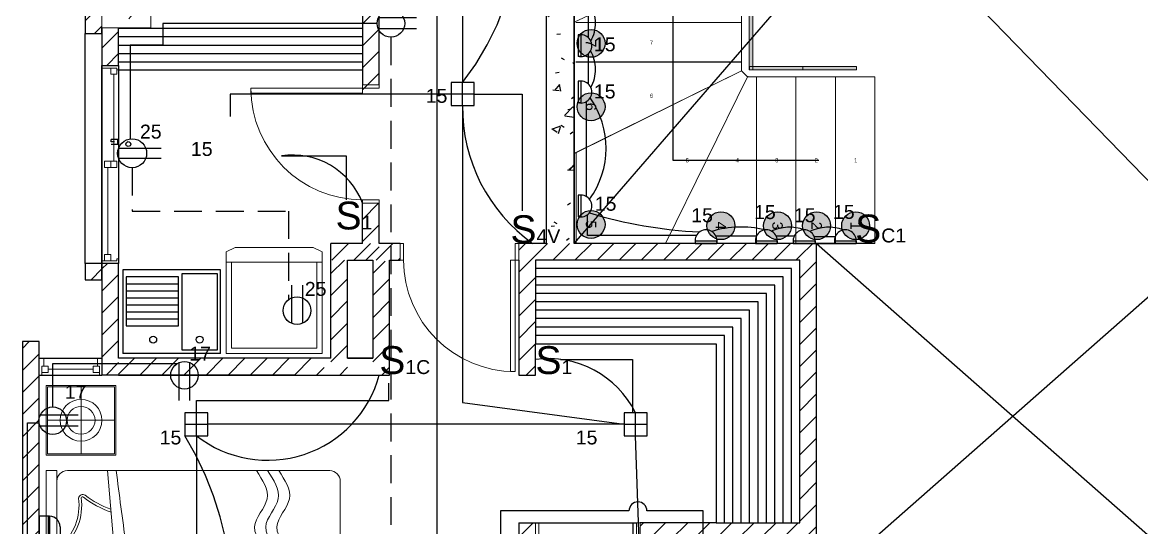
# Model space of a CAD drawing. Header units: inches. Extents: x 131 to 82119, y 71 to 16923.
# Drawn here: x 375.05 to 383.07, y 120.65 to 124.27 of the extents above; entities that cross this region are included whole.
import ezdxf
from ezdxf.enums import TextEntityAlignment as Align

# ---------------------------------------------------------------- set-up
doc = ezdxf.new("R2010")
doc.units = ezdxf.units.IN
doc.header["$MEASUREMENT"] = 0
for name, pattern in [('HIDDEN', [9.525, 6.35, -3.175]), ('Overhead', [0.003969, 0.002381, -0.001587]), ('PISO', [0.3, 0.2, -0.1])]:
    doc.linetypes.add(name, pattern=pattern)
for name, color, linetype, lineweight in [('A-____-____-DIMS', 211, 'Continuous', 9), ('A-DOOR-____-MCUT', 31, 'Continuous', 18), ('A-DOOR-____-OTLN', 31, 'Continuous', 18), ('A-DOOR-FRAM-MCUT', 31, 'Continuous', 18), ('A-GLAZ-____-MCUT', 151, 'Continuous', 18), ('A-GLAZ-CURT-OTLN', 52, 'Continuous', 18), ('DUCTO-PARED O TECHO', 7, 'Continuous', 25), ('DUCTO-PISO', 7, 'PISO', 25), ('I-FURN-____-OTLN', 30, 'Continuous', 18), ('Q-SPCQ-____-OTLN', 91, 'Continuous', 18), ('RED-TELEVISIÓN', 84, 'TELEVISION', 25), ('S-COLS-____-MCUT', 52, 'Continuous', 18), ('S-COLS-____-OTLN', 52, 'Continuous', 18), ('S-FSTN-____-OTLN', 2, 'Continuous', 18), ('S-STRS-____-MBND', 31, 'Overhead', 18), ('S-STRS-____-OTLN', 31, 'Continuous', 18), ('SIMBOLOGIA', 150, 'Continuous', 25), ('SIMBOLOGÍA', 150, 'Continuous', 25)]:
    doc.layers.add(name, color=color, linetype=linetype, lineweight=lineweight)
for name, color, linetype in [('A-ACHU-SOLID 255', 255, 'Continuous'), ('Arquitectonico', 253, 'Continuous'), ('BLOQUES TOMAS Y LUCES', 140, 'Continuous'), ('INTERRUPTORES', 6, 'Continuous'), ('LAMPARAS', 20, 'Continuous'), ('LUCES Y TOMAS', 5, 'Continuous'), ('Retorno', 5, 'HIDDEN')]:
    doc.layers.add(name, color=color, linetype=linetype)
doc.styles.add('Arial', font='arial.ttf', dxfattribs={"height": 0.225})
doc.styles.add('Arial_4', font='arial.ttf', dxfattribs={"height": 0.1125})
doc.styles.get("Standard").update_dxf_attribs({"font": 'arial.ttf'})
doc.styles.add('swis Lt BT', font='swissl.ttf')
doc.linetypes.add('TELEVISION', pattern='A,0.32,-0.13,["TV",Standard,S=0.065,R=0,X=-0.065,Y=-0.0325],-0.13', length=0.58)
doc.dimstyles.new('Cota_1_5mm_-_Punto_Rellenado', dxfattribs={"dimscale": 0.3048, "dimtxt": 0.114779, "dimasz": 0.984252, "dimexe": 0.246063, "dimexo": 0.246063, "dimgap": 0.123031, "dimtad": 1, "dimrnd": 0.01, "dimzin": 0, "dimdsep": 46, "dimtxsty": 'Arial_4', "dimblk1": 'DOTSMALL', "dimblk2": 'DOTSMALL', "dimsah": 1, "dimcen": 0.09, "dimdle": 0.246063, "dimazin": 0, "dimtfac": 1, "dimtdec": 4, "dimtix": 1, "dimtmove": 0, "dimatfit": 3, "dimfxl": 1, "dimtvp": 1, "dimtolj": 1, "dimtzin": 0, "dimarcsym": 2})
pattern_1 = [(45, (392.16384, 133.34242), (-0.07919596, 0.07919596), [])]

# ---------------------------------------------------------------- blocks, each defined once
blk = doc.blocks.new('M_Concrete-Rectangular-Column - Columna Concreto 0_50x0_35-1658765-ARQ-P2')
at = {"layer": 'S-COLS-____-OTLN'}
h = blk.add_hatch(dxfattribs=at)
h.set_pattern_fill('FP_3', style=0, pattern_type=2)
h.set_pattern_definition([(320, (8.859, -16.366), (-0.047308, -0.546432), [0.057, -0.629]), (265, (8.859, -16.366), (0.57337, 0.105429), [0.046, -0.503]), (10.451, (8.855, -16.412), (0.525708, -0.440955), [0.049, -0.534]), (316.184, (9.011, -16.366), (-0.12606, -0.813123), [0.086, -0.943]), (6.636, (9.001, -16.434), (0.742252, -0.711995), [0.073, -0.801]), (261.184, (9.011, -16.366), (0.742616, -0.71223), [0.069, -0.754]), (291, (8.973, -16.443), (-0.306292, -0.454985), [0.057, -0.629]), (236, (8.973, -16.443), (0.552594, -0.185766), [0.046, -0.503]), (341.451, (8.948, -16.481), (0.246016, -0.640536), [0.049, -0.534]), (307.5, (8.859, -16.366), (0.2541166, -0.009206), [0.025, -0.472, 0.025, -0.485, -0.505]), (307.5, (8.859, -16.366), (0.2541166, -0.009206), [-1.007, 0.025, -0.48]), (277.5, (8.859, -16.366), (0.3007382, -0.2004608), [0.025, -0.266, 0.025, -0.46, -0.192]), (277.5, (8.859, -16.366), (0.3007382, -0.2004608), [-0.776, 0.025, -0.167]), (237.5, (8.859, -16.197), (-0.0170776, -0.406483), [0.025, -0.165, 0.025, -0.569, -0.789]), (237.5, (8.859, -16.197), (-0.0170776, -0.406483), [-0.785, 0.025, -0.764]), (227.5, (8.859, -16.12), (0.076008, -0.4439987), [0.025, -0.223, 0.025, -0.37, -0.56]), (227.5, (8.859, -16.12), (0.076008, -0.4439987), [-0.642, 0.025, -0.535])])
h.paths.add_polyline_path([(-0.25, -0.175), (0.25, -0.175), (0.25, 0.175), (-0.25, 0.175), (-0.25, 0.055)], flags=0)
at = {"layer": 'S-COLS-____-MCUT'}
for p, q in [((0.25, 0.175), (-0.25, 0.175)), ((-0.25, 0.175), (-0.25, -0.175)), ((0.25, 0.055), (0.25, 0.175)), ((-0.25, -0.175), (0.1603, -0.175))]:
    blk.add_line(p, q, dxfattribs=at)
blk = doc.blocks.new('Puertas Revit Lisas - 0_75  x 2_70-1766043-ARQ-P2')
at = {"layer": 'A-DOOR-____-MCUT'}
for p, q in [((0.35, 0.756825), (0.315, 0.756825)), ((0.315, 0.756825), (0.315, 0.056825)), ((0.35, 0.056825), (0.35, 0.756825)), ((0.315, 0.056825), (0.35, 0.056825))]:
    blk.add_line(p, q, dxfattribs=at)
at = {"layer": 'A-DOOR-____-OTLN'}
blk.add_arc((0.35, 0.056825), 0.7, 90, 180, dxfattribs=at)
at = {"layer": 'A-DOOR-FRAM-MCUT'}
for p, q in [((-0.35, 0.056825), (-0.375, 0.056825)), ((-0.375, 0.056825), (-0.375, -0.063175)), ((-0.35, -0.063175), (-0.35, 0.056825)), ((0.35, 0.056825), (0.35, -0.063175)), ((0.375, 0.056825), (0.35, 0.056825)), ((0.375, -0.063175), (0.375, 0.056825)), ((-0.375, -0.063175), (-0.35, -0.063175)), ((0.35, -0.063175), (0.375, -0.063175))]:
    blk.add_line(p, q, dxfattribs=at)
blk = doc.blocks.new('Puertas Revit Lisas - 0_85 X 2_70-1759835-ARQ-P2')
at = {"layer": 'A-DOOR-____-MCUT'}
for p, q in [((0.365, -0.056825), (0.4, -0.056825)), ((0.365, -0.856825), (0.365, -0.056825)), ((0.4, -0.056825), (0.4, -0.856825)), ((0.4, -0.856825), (0.365, -0.856825))]:
    blk.add_line(p, q, dxfattribs=at)
at = {"layer": 'A-DOOR-____-OTLN'}
blk.add_arc((0.4, -0.056825), 0.8, 180, 270, dxfattribs=at)
at = {"layer": 'A-DOOR-FRAM-MCUT'}
for p, q in [((-0.425, 0.063175), (-0.4, 0.063175)), ((-0.425, -0.056825), (-0.425, 0.063175)), ((-0.4, 0.063175), (-0.4, -0.056825)), ((0.4, 0.063175), (0.425, 0.063175)), ((0.4, -0.056825), (0.4, 0.063175)), ((0.425, 0.063175), (0.425, -0.056825)), ((-0.4, -0.056825), (-0.425, -0.056825)), ((0.425, -0.056825), (0.4, -0.056825))]:
    blk.add_line(p, q, dxfattribs=at)
blk = doc.blocks.new('Laundry_Equipment-Washer-Continental_Girbau-LG_Platinum-On_Premise - GCWP1069 - 120V Washer-1008805-ARQ-P2')
at = {"layer": 'Q-SPCQ-____-OTLN'}
for p, q in [((0.343, 0.3805), (-0.343, 0.3805)), ((-0.343, 0.3805), (-0.343, -0.3505)), ((0.3049, 0.3424), (-0.3049, 0.3424)), ((-0.3049, 0.3424), (-0.3049, -0.2755)), ((0.3049, -0.2755), (0.3049, 0.3424)), ((0.343, -0.3505), (0.343, 0.3805)), ((-0.3049, -0.2755), (-0.343, -0.2755)), ((-0.3049, -0.2755), (0.3049, -0.2755)), ((0.343, -0.2755), (0.3049, -0.2755)), ((-0.343, -0.3505), (-0.2787, -0.3805)), ((-0.2787, -0.3805), (0.2787, -0.3805)), ((0.2787, -0.3805), (0.343, -0.3505))]:
    blk.add_line(p, q, dxfattribs=at)
blk = doc.blocks.new('Ventanas Genéricas Aluminio - 1_42 x 0_75-1930927-ARQ-P2')
at = {"layer": 'A-GLAZ-____-MCUT'}
for p, q in [((-0.67825, 0.06), (-0.71, 0.06)), ((-0.69095, 0.0479), (-0.67825, 0.0479)), ((-0.69095, -0.06), (-0.69095, 0.0479)), ((-0.6465, 0.00345), (-0.69095, 0.00345)), ((-0.67825, 0.0479), (-0.67825, 0.06)), ((-0.67825, 0.0479), (-0.6465, 0.0479)), ((-0.6465, 0.0479), (-0.6465, 0.00345)), ((-0.022225, 0.025675), (-0.6465, 0.025675)), ((-0.022225, 0.0479), (0.022225, 0.0479)), ((-0.022225, -0.041), (-0.022225, 0.0479)), ((0.022225, 0.00345), (-0.022225, 0.00345)), ((0.022225, 0.0479), (0.022225, -0.041)), ((0.6465, 0.00345), (0.69095, 0.00345)), ((0.6465, -0.041), (0.6465, 0.00345)), ((0.67825, 0.06), (0.71, 0.06)), ((0.67825, 0.0479), (0.67825, 0.06)), ((0.69095, 0.0479), (0.67825, 0.0479)), ((0.69095, -0.06), (0.69095, 0.0479)), ((0.71, 0.06), (0.71, -0.06)), ((-0.71, -0.06), (-0.69095, -0.06)), ((0.022225, -0.041), (-0.022225, -0.041)), ((0.022225, -0.018775), (0.6465, -0.018775)), ((0.69095, -0.041), (0.6465, -0.041)), ((0.71, -0.06), (0.69095, -0.06))]:
    blk.add_line(p, q, dxfattribs=at)
blk = doc.blocks.new('M_Fixed - 0_45 X 2_60-1888757-ARQ-P2')
at = {"layer": 'A-GLAZ-____-MCUT'}
for p, q in [((-0.225, 0.073), (-0.206, 0.073)), ((-0.206, 0.073), (-0.206, 0.01)), ((-0.206, 0.054), (-0.162, 0.054)), ((-0.206, 0.01), (-0.162, 0.01)), ((-0.193, 0.01), (-0.193, -0.047)), ((-0.162, 0.054), (-0.162, 0.01)), ((-0.162, 0.032), (0.162, 0.032)), ((0.162, 0.054), (0.162, 0.01)), ((0.206, 0.054), (0.162, 0.054)), ((0.162, 0.01), (0.206, 0.01)), ((0.193, 0.01), (0.193, -0.047)), ((0.206, 0.073), (0.206, 0.01)), ((0.2239, 0.073), (0.206, 0.073)), ((-0.225, -0.047), (-0.193, -0.047)), ((0.225, -0.047), (0.193, -0.047))]:
    blk.add_line(p, q, dxfattribs=at)
blk = doc.blocks.new('Escalera47 - Escalera-2019327-ARQ-SS Esc Int')
at = {"layer": 'S-FSTN-____-OTLN'}
for p, q in [((-11.9569, -9.3502), (-11.9569, -9.0672)), ((-13.1442, -9.3502), (-11.9569, -9.3502))]:
    blk.add_line(p, q, dxfattribs=at)
blk = doc.blocks.new('Escalera48 - Escalera-2019360-ARQ-SS Esc Int')
at = {"layer": 'S-FSTN-____-OTLN'}
for p, q in [((-11.9569, -9.4132), (-11.9569, -9.3502)), ((-13.1442, -10.0005), (-11.9569, -9.4132))]:
    blk.add_line(p, q, dxfattribs=at)
blk = doc.blocks.new('Escalera49 - Escalera-2019398-ARQ-SS Esc Int')
at = {"layer": 'S-FSTN-____-OTLN'}
for p, q in [((-12.5016, -10.6523), (-11.9137, -9.4565)), ((-11.9137, -9.4565), (-11.9569, -9.4133)), ((-13.1432, -10), (-13.1432, -10.6523)), ((-13.1432, -10.6523), (-12.5016, -10.6523))]:
    blk.add_line(p, q, dxfattribs=at)
blk = doc.blocks.new('Escalera50 - Escalera-2019450-ARQ-SS Esc Int')
at = {"layer": 'S-FSTN-____-OTLN'}
for p, q in [((-11.8505, -9.4565), (-11.9137, -9.4565)), ((-11.8505, -10.6519), (-11.8505, -9.4565)), ((-12.5014, -10.6519), (-11.8505, -10.6519))]:
    blk.add_line(p, q, dxfattribs=at)
blk = doc.blocks.new('Escalera51 - Escalera-2019487-ARQ-SS Esc Int')
at = {"layer": 'S-FSTN-____-OTLN'}
for p, q in [((-11.9111, -9.4556), (-11.9146, -9.4556)), ((-11.9111, -9.4565), (-11.9111, -9.4556)), ((-11.5675, -9.4565), (-11.8505, -9.4565)), ((-11.5675, -10.6519), (-11.5675, -9.4565)), ((-11.8505, -10.6519), (-11.5675, -10.6519))]:
    blk.add_line(p, q, dxfattribs=at)
blk = doc.blocks.new('Escalera53 - Escalera-2019553-ARQ-SS Esc Int')
at = {"layer": 'S-FSTN-____-OTLN'}
for p, q in [((-11.0015, -9.4565), (-11.2845, -9.4565)), ((-11.0015, -10.6519), (-11.0015, -9.4565)), ((-11.2845, -10.6519), (-11.0015, -10.6519))]:
    blk.add_line(p, q, dxfattribs=at)
blk = doc.blocks.new('INDICADOR EJES')
at = {"layer": 'A-ACHU-SOLID 255'}
h = blk.add_hatch(color=256, dxfattribs=at)
edge = h.paths.add_edge_path()
edge.add_arc((0, 0.004), 0.004, 0, 360)
at = {"color": 0}
blk.add_circle((0, 0.004), 0.004, dxfattribs=at)
at = {"color": 0, "style": 'swis Lt BT'}
blk.add_attdef('1', text='', height=0.003, dxfattribs=at).set_placement((0, 0.004), align=Align.MIDDLE_CENTER)
blk = doc.blocks.new('System Panel - Glazed-1487099-ARQ-P1')
at = {"layer": 'A-GLAZ-CURT-OTLN'}
blk.add_hatch(color=256, dxfattribs=at).paths.add_polyline_path([(-0.3451, 0.0245), (0.3451, 0.0245), (0.3451, 0.0495), (-0.3451, 0.0495)], flags=0)
for p, q in [((-0.3451, 0.0495), (0.3451, 0.0495)), ((-0.3451, 0.0495), (-0.3451, 0.0245)), ((0.3451, 0.0245), (-0.3451, 0.0245)), ((0.3451, 0.0495), (0.3451, 0.0245))]:
    blk.add_line(p, q, dxfattribs=at)
blk = doc.blocks.new('System Panel - Glazed-1566548-ARQ-P1')
at = {"layer": 'A-GLAZ-CURT-OTLN'}
blk.add_hatch(color=256, dxfattribs=at).paths.add_polyline_path([(-0.1913, 0.0495), (-0.1913, 0.0245), (0.1913, 0.0245), (0.1913, 0.0495)], flags=0)
for p, q in [((-0.1913, 0.0495), (0.1913, 0.0495)), ((-0.1913, 0.0495), (-0.1913, 0.0245)), ((0.1913, 0.0245), (-0.1913, 0.0245)), ((0.1913, 0.0495), (0.1913, 0.0245))]:
    blk.add_line(p, q, dxfattribs=at)
blk = doc.blocks.new('CAMA DE 1.57')
at = {"layer": 'I-FURN-____-OTLN'}
for p, q in [((3303.355, 1491.157), (3304.955, 1491.157)), ((3303.355, 1491.0808), (3303.355, 1491.157)), ((3304.955, 1491.0808), (3304.955, 1491.157)), ((3303.355, 1491.0808), (3304.955, 1491.0808)), ((3303.355, 1489.125), (3303.355, 1491.0046)), ((3304.955, 1491.0046), (3304.955, 1489.125)), ((3303.355, 1490.7179), (3304.955, 1490.5805)), ((3304.8788, 1489.0488), (3303.4312, 1489.0488))]:
    blk.add_line(p, q, dxfattribs=at)
for centre, radius, start, end in [((3303.4312, 1491.0046), 0.0762, 90, 180), ((3304.8788, 1491.0046), 0.0762, 0, 90), ((3303.6023, 1491.3156), 0.4135, 262.60441, 319.33987), ((3303.6023, 1491.3156), 0.3941, 262.60441, 319.33987), ((3303.9538, 1491.3156), 0.4135, 262.60441, 319.33987), ((3303.9174, 1491.0323), 0.031, 11.39395, 121.24297), ((3303.9538, 1491.3156), 0.3941, 262.60441, 319.33987), ((3303.9212, 1491.0405), 0.0077, 338.81754, 132.64216), ((3304.5269, 1491.0593), 0.5989, 182.06641, 193.29461), ((3304.5269, 1491.0593), 0.5796, 182.06641, 193.74646), ((3304.2689, 1491.0323), 0.031, 11.39395, 121.24297), ((3304.2721, 1491.0396), 0.00801, 125.21312, 346.24657), ((3304.8784, 1491.0593), 0.5989, 182.06641, 219.79589), ((3304.8784, 1491.0593), 0.5796, 182.06641, 219.79589), ((3304.3283, 1491.3156), 0.3941, 268.13358, 319.33987), ((3304.3283, 1491.3156), 0.4135, 268.93181, 319.33987), ((3304.6433, 1491.0323), 0.031, 11.39395, 121.24297), ((3304.6471, 1491.0405), 0.0077, 338.81754, 132.64216), ((3305.2529, 1491.0593), 0.5989, 182.06641, 219.79589), ((3305.2529, 1491.0593), 0.5796, 182.06641, 219.79589), ((3303.5574, 1490.8943), 0.031, 100.70131, 211.60898), ((3303.9089, 1490.8943), 0.031, 100.70131, 211.60898), ((3303.0313, 1490.4869), 0.6346, 19.06125, 38.0554), ((3303.5498, 1490.8974), 0.00818, 94.48955, 244.42343), ((3303.0313, 1490.4869), 0.6539, 18.30927, 38.0554), ((3303.3828, 1490.4869), 0.6346, 16.12163, 38.0554), ((3303.9013, 1490.8974), 0.00818, 94.48955, 244.42343), ((3303.3828, 1490.4869), 0.6539, 15.47088, 38.0554), ((3304.4064, 1490.6727), 0.031, 280.18674, 30.46836), ((3304.4113, 1490.6703), 0.009, 282.04476, 39.19608), ((3304.7809, 1490.6727), 0.031, 280.18674, 30.46836), ((3304.7857, 1490.6703), 0.009, 282.04476, 39.19608), ((3304.3829, 1490.1943), 0.4681, 86.296, 107.22015), ((3304.3829, 1490.1943), 0.4488, 86.296, 100.00811), ((3304.7573, 1490.1943), 0.4681, 86.296, 116.00942), ((3304.7573, 1490.1943), 0.4488, 86.296, 109.36679), ((3304.9006, 1490.3618), 0.2254, 76.03916, 217.07565), ((3303.4312, 1489.125), 0.0762, 180, 270), ((3304.8788, 1489.125), 0.0762, 270, 0)]:
    blk.add_arc(centre, radius, start, end, dxfattribs=at)
for points, knots in [([(3303.355, 1490.6546), (3303.5285, 1490.6332), (3303.8463, 1490.5934), (3304.2603, 1490.5181), (3304.4711, 1490.3883), (3304.5819, 1490.3163), (3304.5819, 1490.3163), (3304.5819, 1490.3163), (3304.5819, 1490.3163), (3304.6319, 1490.2838), (3304.6819, 1490.2512), (3304.7208, 1490.2259)], [70.755132, 70.755132, 70.755132, 70.755132, 597.255165, 1033.739417, 1347.215247, 1347.215247, 1347.215247, 1347.215249, 1347.215249, 1347.215249, 1488.711878, 1488.711878, 1488.711878, 1488.711878]), ([(3304.955, 1489.6361), (3304.9217, 1489.6409), (3304.8884, 1489.6458), (3304.855, 1489.6506), (3304.7984, 1489.6588), (3304.6703, 1489.6775), (3304.4865, 1489.5149), (3304.2577, 1489.7424), (3304.0069, 1489.4664), (3303.7693, 1489.7462), (3303.5598, 1489.5152), (3303.4228, 1489.6058), (3303.355, 1489.6506)], [-0.098553, -0.098553, -0.098553, -0.098553, 0, 0, 0, 0.167365, 0.378819, 0.602552, 0.899917, 1.156055, 1.376976, 1.593118, 1.593118, 1.593118, 1.593118]), ([(3304.955, 1489.5561), (3304.9217, 1489.5609), (3304.8884, 1489.5658), (3304.855, 1489.5706), (3304.7984, 1489.5788), (3304.6703, 1489.5975), (3304.4865, 1489.4349), (3304.2577, 1489.6624), (3304.0069, 1489.3864), (3303.7693, 1489.6662), (3303.5598, 1489.4352), (3303.4228, 1489.5258), (3303.355, 1489.5706)], [-0.098553, -0.098553, -0.098553, -0.098553, 0, 0, 0, 0.167365, 0.378819, 0.602552, 0.899917, 1.156055, 1.376976, 1.593118, 1.593118, 1.593118, 1.593118]), ([(3304.955, 1489.4762), (3304.9217, 1489.481), (3304.8884, 1489.4858), (3304.855, 1489.4906), (3304.855, 1489.4906), (3304.855, 1489.4906), (3304.855, 1489.4906), (3304.7984, 1489.4988), (3304.6703, 1489.5175), (3304.4865, 1489.3549), (3304.2577, 1489.5824), (3304.0069, 1489.3064), (3303.7693, 1489.5862), (3303.5598, 1489.3552), (3303.4228, 1489.4458), (3303.355, 1489.4906)], [-0.098412, -0.098412, -0.098412, -0.098412, 0, 0, 0, 0, 0, 0, 0.167365, 0.378819, 0.602552, 0.899917, 1.156055, 1.376976, 1.593118, 1.593118, 1.593118, 1.593118])]:
    blk.add_open_spline(points, degree=3, knots=knots, dxfattribs=at)
blk = doc.blocks.new('MESA DE NOCHE')
at = {"layer": 'I-FURN-____-OTLN'}
for p, q in [((3304.8362, 1490.6446), (3305.3362, 1490.6446)), ((3304.8362, 1490.1446), (3304.8362, 1490.6446)), ((3304.8362, 1490.5684), (3304.8362, 1490.6446)), ((3304.8462, 1490.6346), (3305.3262, 1490.6346)), ((3304.8462, 1490.1546), (3304.8462, 1490.6346)), ((3305.0862, 1490.1546), (3305.0862, 1490.6346)), ((3305.3262, 1490.6346), (3305.3262, 1490.1546)), ((3305.3362, 1490.6446), (3305.3362, 1490.1446)), ((3305.3262, 1490.3946), (3304.8462, 1490.3946)), ((3305.3362, 1490.1446), (3304.8362, 1490.1446)), ((3305.3262, 1490.1546), (3304.8462, 1490.1546))]:
    blk.add_line(p, q, dxfattribs=at)
for radius in [0.15, 0.1]:
    blk.add_circle((3305.0862, 1490.3946), radius, dxfattribs=at)
blk = doc.blocks.new('Escalera45 - Escalera-2019261-ARQ-SS Esc Int')
at = {"layer": 'S-FSTN-____-OTLN'}
for p, q in [((-11.9569, -8.4342), (-13.1442, -8.4342)), ((-11.9569, -8.7842), (-11.9569, -8.4342)), ((-13.1442, -8.7842), (-11.9569, -8.7842))]:
    blk.add_line(p, q, dxfattribs=at)
blk = doc.blocks.new('Escalera46 - Escalera-2019294-ARQ-SS Esc Int')
at = {"layer": 'S-FSTN-____-OTLN'}
for p, q in [((-11.9569, -9.0672), (-11.9569, -8.7842)), ((-13.1442, -9.0672), (-11.9569, -9.0672))]:
    blk.add_line(p, q, dxfattribs=at)
blk = doc.blocks.new('Escalera52 - Escalera-2019520-ARQ-SS Esc Int')
at = {"layer": 'S-FSTN-____-OTLN'}
for p, q in [((-11.2845, -9.4565), (-11.5675, -9.4565)), ((-11.2845, -10.6551), (-11.2845, -9.4565)), ((-11.5675, -10.6551), (-11.2845, -10.6551))]:
    blk.add_line(p, q, dxfattribs=at)
blk = doc.blocks.new('_DotSmall')
at = {"color": 0, "linetype": 'ByBlock', "const_width": 0.5}
blk.add_lwpolyline([(-0.0625, 0, 1), (0.0625, 0, 1)], format="xyb", close=True, dxfattribs=at)
blk = doc.blocks.new('*D212')
at = {"layer": 'A-____-____-DIMS', "color": 0, "lineweight": -2, "transparency": 16777216}
for p, q in [((0.3261, -17.0921), (1.5761, -17.0921)), ((0.3511, -17.0994), (0.3511, -17.1171)), ((1.5511, -17.0994), (1.5511, -17.1171))]:
    blk.add_line(p, q, dxfattribs=at)
at = {"layer": 'DEFPOINTS', "color": 0, "transparency": 16777216}
for p in [(0.3511, -17.0744), (1.5511, -17.0744), (1.5511, -17.0921)]:
    blk.add_point(p, dxfattribs=at)
at = {"layer": 'A-____-____-DIMS', "color": 0, "lineweight": -2, "transparency": 16777216, "xscale": 0.1, "yscale": 0.1, "zscale": 0.1, "rotation": 180}
blk.add_blockref('_DotSmall', (0.3511, -17.0921), dxfattribs=at)
at = {"layer": 'A-____-____-DIMS', "color": 0, "lineweight": -2, "transparency": 16777216, "xscale": 0.1, "yscale": 0.1, "zscale": 0.1}
blk.add_blockref('_DotSmall', (1.5511, -17.0921), dxfattribs=at)
at = {"layer": 'A-____-____-DIMS', "color": 0, "transparency": 16777216, "insert": (0.9511, -17.0604), "char_height": 0.0375, "width": 0.121489, "attachment_point": 5, "style": 'Arial_4'}
blk.add_mtext('\\A1;1.20', dxfattribs=at)
blk = doc.blocks.new('*D213')
at = {"layer": 'A-____-____-DIMS', "color": 0, "lineweight": -2, "transparency": 16777216}
for p, q in [((1.3343, -16.2177), (1.3343, -15.8847)), ((1.3417, -15.9097), (1.3593, -15.9097)), ((1.3417, -16.1927), (1.3593, -16.1927))]:
    blk.add_line(p, q, dxfattribs=at)
at = {"layer": 'DEFPOINTS', "color": 0, "transparency": 16777216}
for p in [(1.3167, -15.9097), (1.3343, -15.9097), (1.3167, -16.1927)]:
    blk.add_point(p, dxfattribs=at)
at = {"layer": 'A-____-____-DIMS', "color": 0, "lineweight": -2, "transparency": 16777216, "xscale": 0.1, "yscale": 0.1, "zscale": 0.1}
for p, rotation in [((1.3343, -15.9097), 90), ((1.3343, -16.1927), 270)]:
    blk.add_blockref('_DotSmall', p, dxfattribs=dict(at, rotation=rotation))
at = {"layer": 'A-____-____-DIMS', "color": 0, "transparency": 16777216, "insert": (1.3027, -16.0512), "char_height": 0.0375, "width": 0.121489, "attachment_point": 5, "rotation": 90, "style": 'Arial_4'}
blk.add_mtext('\\A1;0.28', dxfattribs=at)
blk = doc.blocks.new('TOMA')
at = {"layer": 'SIMBOLOGIA'}
for p, q in [((-0.0301, 0.2165), (-0.0301, 0.0062)), ((0.0294, 0.2165), (0.0294, 0.1463)), ((0.0294, 0.1463), (0.0294, 0.0059))]:
    blk.add_line(p, q, dxfattribs=at)
blk.add_circle((0, 0.0761), 0.0761, dxfattribs=at)
blk = doc.blocks.new('TOMA GFCI')
at = {"layer": 'BLOQUES TOMAS Y LUCES'}
for p, q in [((-0.008, 0.044), (-0.395, 0.044)), ((-0.008, -0.046), (-0.395, -0.046)), ((-0.003, -0.081), (0.06, -0.081)), ((-0.003, -0.081), (-0.003, -0.127)), ((-0.003, -0.127), (0.06, -0.127)), ((0.028, -0.104), (0.06, -0.104)), ((0.06, -0.104), (0.06, -0.127))]:
    blk.add_line(p, q, dxfattribs=at)
for centre, radius in [((-0.132, 0), 0.132), ((-0.097, -0.084), 0.0221)]:
    blk.add_circle(centre, radius, dxfattribs=at)
blk = doc.blocks.new('APLIQUE MINI')
at = {"layer": 'BLOQUES TOMAS Y LUCES'}
for p, q in [((-0.132, 0.033), (-0.132, 0)), ((-0.132, 0.033), (0.132, 0.033)), ((-0.132, 0), (0.132, 0)), ((0.132, 0.033), (0.132, 0))]:
    blk.add_line(p, q, dxfattribs=at)
blk.add_arc((0, 0.033), 0.133, 352.7505, 187.2495, dxfattribs=at)
blk = doc.blocks.new('MINISPLIT')
at = {"layer": 'SIMBOLOGÍA'}
for p, q in [((-0.325, 0.15), (0.325, 0.15)), ((-0.025, 0.15), (-0.025, 0.075)), ((0, 0.15), (0, 0.075)), ((0.025, 0.15), (0.025, 0.075)), ((-0.4, 0.075), (-0.4, 0)), ((-0.4, 0.075), (0.4, 0.075)), ((-0.4, 0.065), (0.4, 0.065)), ((-0.4, 0), (0.4, 0)), ((0.4, 0.075), (0.4, 0))]:
    blk.add_line(p, q, dxfattribs=at)
for centre, start, end in [((-0.325, 0.075), 90, 180), ((0.325, 0.075), 0, 90)]:
    blk.add_arc(centre, 0.075, start, end, dxfattribs=at)
blk = doc.blocks.new('A$C6A555272')
at = {"layer": 'S-STRS-____-MBND'}
for p, q in [((-1.9991, 2.5063), (-0.7991, 2.5063)), ((-1.9991, 2.2233), (-0.7991, 2.2233)), ((-1.9991, 2.2233), (-0.7991, 2.2233)), ((-1.9991, 1.9403), (-0.7991, 1.9403)), ((-1.9991, 1.9403), (-0.7991, 1.9403)), ((-1.9991, 1.6573), (-0.7991, 1.6573)), ((-1.9991, 1.6573), (-0.7991, 1.6573)), ((-1.9991, 1.3743), (-0.7991, 1.3743)), ((-1.9991, 1.3743), (-0.7991, 1.3743)), ((-1.9991, 1.0913), (-0.7991, 1.0913)), ((-1.9991, 1.0913), (-0.7991, 1.0913)), ((-1.9991, 0.8083), (-0.7991, 0.8083)), ((-1.9991, 0.8083), (-0.7991, 0.8083)), ((-1.9991, 0.5253), (-0.7991, 0.5253)), ((-1.9991, 0.5253), (-0.7991, 0.5253)), ((-1.9991, 0.2423), (-0.7991, 0.2423)), ((-1.9991, 0.2423), (-0.7991, 0.2423)), ((-1.9991, -0.0407), (-0.7991, -0.0407)), ((-1.9991, -0.0407), (-0.7991, -0.0407))]:
    blk.add_line(p, q, dxfattribs=at)
at = {"layer": 'S-STRS-____-MBND', "linetype": 'Continuous'}
for p, q in [((-0.7991, -0.0439), (-1.3707, -0.3105)), ((-1.4156, -0.2883), (-1.4274, -0.3369)), ((-1.3825, -0.3591), (-1.4156, -0.2883)), ((-1.3707, -0.3105), (-1.3825, -0.3591)), ((-1.4274, -0.3369), (-1.9991, -0.6035))]:
    blk.add_line(p, q, dxfattribs=at)
at = {"layer": 'S-STRS-____-OTLN'}
for q in [(-1.4766, -0.4515), (-1.4141, -0.4515)]:
    blk.add_line((-1.4453, -0.4203), q, dxfattribs=at)
at = {"layer": 'S-FSTN-____-OTLN'}
for name in ['Escalera45 - Escalera-2019261-ARQ-SS Esc Int', 'Escalera46 - Escalera-2019294-ARQ-SS Esc Int', 'Escalera47 - Escalera-2019327-ARQ-SS Esc Int', 'Escalera48 - Escalera-2019360-ARQ-SS Esc Int', 'Escalera49 - Escalera-2019398-ARQ-SS Esc Int', 'Escalera50 - Escalera-2019450-ARQ-SS Esc Int', 'Escalera51 - Escalera-2019487-ARQ-SS Esc Int', 'Escalera52 - Escalera-2019520-ARQ-SS Esc Int', 'Escalera53 - Escalera-2019553-ARQ-SS Esc Int']:
    blk.add_blockref(name, (11.1578, 8.4605), dxfattribs=at)
at = {"layer": 'S-STRS-____-OTLN', "attachment_point": 1, "line_spacing_factor": 0.941778, "style": 'Arial'}
for s, insert, char_height, width in [('18', (-1.4682, 2.3761), 0.02977, 0.054943), ('17', (-1.4682, 2.0931), 0.02977, 0.054943), ('16', (-1.4682, 1.8101), 0.02977, 0.054943), ('15', (-1.4682, 1.5271), 0.02977, 0.054943), ('14', (-1.4682, 1.2441), 0.02977, 0.054943), ('13', (-1.4682, 0.9611), 0.02977, 0.054943), ('12', (-1.4682, 0.6781), 0.02977, 0.054943), ('11', (-1.4682, 0.3951), 0.02977, 0.054943), ('10', (-1.4682, 0.1121), 0.02977, 0.054943), ('8', (-1.4568, -0.4539), 0.0298, 0.027471), ('7', (-1.4568, -0.7369), 0.0298, 0.027471), ('6', (-1.4568, -1.1178), 0.0298, 0.027471), ('5', (-1.1996, -1.5803), 0.0298, 0.027471), ('4', (-0.8416, -1.5803), 0.0298, 0.027471), ('3', (-0.5586, -1.5803), 0.0298, 0.027471), ('2', (-0.2756, -1.5803), 0.0298, 0.027471), ('1', (0.0074, -1.5803), 0.0298, 0.027471)]:
    blk.add_mtext(s, dxfattribs=dict(at, insert=insert, char_height=char_height, width=width))
at = {"layer": 'A-____-____-DIMS'}
dim = blk.add_linear_dim(base=(-1.0158, 1.9403), p1=(-1.0335, 1.6573), p2=(-1.0335, 1.9403), angle=90, dimstyle='Cota_1_5mm_-_Punto_Rellenado', override={"dimpost": '<>', "dimfxl": 0.283}, dxfattribs=at)
dim.commit()
dim.dimension.update_dxf_attribs({"geometry": '*D213', "text_midpoint": (-1.0474, 1.7988), "insert": (-2.3501, 17.85)})
dim = blk.add_linear_dim(base=(-0.7991, 0.7579), p1=(-1.9991, 0.7756), p2=(-0.7991, 0.7756), dimstyle='Cota_1_5mm_-_Punto_Rellenado', override={"dimpost": '<>', "dimfxl": 1.2}, dxfattribs=at)
dim.commit()
dim.dimension.update_dxf_attribs({"geometry": '*D212', "text_midpoint": (-1.3991, 0.7896), "insert": (-2.3501, 17.85)})

msp = doc.modelspace()

# ---------------------------------------------------------------- hatches: boundary and pattern name
at = {"layer": 'Arquitectonico'}
h = msp.add_hatch(dxfattribs=at)
h.set_pattern_fill('FP_2', color=256, angle=360, style=0, pattern_type=2)
h.set_pattern_definition([(50, (392.16384, 133.3424), (0.546432, -0.047308), [0.057, -0.629]), (355, (392.16384, 133.3424), (-0.105429, 0.57337), [0.046, -0.503]), (100.451, (392.20984, 133.3384), (0.440955, 0.525708), [0.049, -0.534]), (46.184, (392.16384, 133.4944), (0.813123, -0.12606), [0.086, -0.943]), (96.636, (392.23184, 133.4844), (0.711995, 0.742252), [0.073, -0.801]), (351.184, (392.1638, 133.4944), (0.71223, 0.742616), [0.069, -0.754]), (21, (392.23984, 133.4564), (0.454985, -0.306292), [0.057, -0.629]), (326, (392.23984, 133.4564), (0.185766, 0.552594), [0.046, -0.503]), (71.451, (392.27784, 133.4314), (0.640536, 0.246016), [0.049, -0.534]), (37.5, (392.16384, 133.34242), (0.009206, 0.2541166), [0.025, -0.472, 0.025, -0.485, -0.505]), (37.5, (392.16384, 133.34242), (0.009206, 0.2541166), [-1.007, 0.025, -0.48]), (7.5, (392.16384, 133.34242), (0.2004608, 0.3007382), [0.025, -0.266, 0.025, -0.46, -0.192]), (7.5, (392.16384, 133.34242), (0.2004608, 0.3007382), [-0.776, 0.025, -0.167]), (327.5, (391.99384, 133.34242), (0.406483, -0.0170776), [0.025, -0.165, 0.025, -0.569, -0.789]), (327.5, (391.99384, 133.34242), (0.406483, -0.0170776), [-0.785, 0.025, -0.764]), (317.5, (391.91784, 133.3424), (0.443999, 0.076008), [0.025, -0.223, 0.025, -0.37, -0.56]), (317.5, (391.91784, 133.3424), (0.443999, 0.076008), [-0.642, 0.025, -0.535])])
h.paths.add_polyline_path([(379.007, 122.6868), (379.007, 127.3883), (378.807, 127.3883), (378.807, 122.6868)], flags=0)
h = msp.add_hatch(dxfattribs=at)
h.set_pattern_fill('FP_1', color=256, angle=360, style=0, pattern_type=2)
h.set_pattern_definition(pattern_1)
h.paths.add_polyline_path([(375.5024, 122.4249), (375.6224, 122.4249), (375.6224, 122.5434), (375.5024, 122.5434)], flags=0)
h.paths.add_polyline_path([(375.5024, 124.1934), (375.6224, 124.1934), (375.6224, 124.7749), (375.5024, 124.7749), (375.5024, 124.2334)], flags=0)
h = msp.add_hatch(dxfattribs=at)
h.set_pattern_fill('FP_1', color=256, angle=360, style=0, pattern_type=2)
h.set_pattern_definition([(45, (391.06056, 135.29927), (-0.07919596, 0.07919596), [])])
h.paths.add_polyline_path([(377.6105, 123.7701), (377.6095, 124.6437), (377.4895, 124.6437), (377.4905, 123.7701)])
h = msp.add_hatch(dxfattribs=at)
h.set_pattern_fill('FP_1', color=256, angle=360, style=0, pattern_type=2)
h.set_pattern_definition(pattern_1)
h.paths.add_polyline_path([(375.6224, 121.7424), (375.7424, 121.7424), (375.7424, 122.5434), (375.6224, 122.5434), (375.6224, 122.389)])
h.paths.add_polyline_path([(375.7424, 123.9634), (375.7424, 124.2334), (375.6224, 124.2334), (375.6224, 123.9634)])
h = msp.add_hatch(dxfattribs=at)
h.set_pattern_fill('FP_1', color=256, angle=360, style=0, pattern_type=2)
h.set_pattern_definition([(45, (386.58071, 136.22597), (-0.07919596, 0.07919596), [])])
h.paths.add_polyline_path([(377.5505, 122.5668), (377.6105, 122.5668), (377.6105, 122.9744), (377.4905, 122.9744), (377.4905, 122.5668)])
h = msp.add_hatch(dxfattribs=at)
h.set_pattern_fill('FP_1', color=256, angle=360, style=0, pattern_type=2)
h.set_pattern_definition(pattern_1)
h.paths.add_polyline_path([(380.0245, 122.5668), (380.6245, 122.5668), (380.6245, 122.6868), (378.6094, 122.6868), (378.6094, 122.5668), (378.7294, 122.5668)])
h.paths.add_polyline_path([(377.2635, 122.5668), (377.7594, 122.5668), (377.7594, 122.6868), (377.2635, 122.6868)])
h = msp.add_hatch(dxfattribs=at)
h.set_pattern_fill('FP_1', color=256, angle=360, style=0, pattern_type=2)
h.set_pattern_definition(pattern_1)
h.paths.add_polyline_path([(380.7445, 120.2108), (380.7445, 122.6868), (380.6245, 122.6868), (380.6245, 120.2108)], flags=0)
h = msp.add_hatch(dxfattribs=at)
h.set_pattern_fill('FP_1', color=256, angle=360, style=0, pattern_type=2)
h.set_pattern_definition([(45, (391.93686, 133.34242), (-0.07919596, 0.07919596), [])])
h.paths.add_polyline_path([(377.3835, 121.7424), (377.3835, 122.5668), (377.2635, 122.5668), (377.2635, 121.7424)])
h = msp.add_hatch(dxfattribs=at)
h.set_pattern_fill('FP_1', color=256, angle=360, style=0, pattern_type=2)
h.set_pattern_definition(pattern_1)
h.paths.add_polyline_path([(378.7294, 121.7424), (378.7294, 122.5668), (378.6094, 122.5668), (378.6094, 121.7424)])
h = msp.add_hatch(dxfattribs=at)
h.set_pattern_fill('FP_1', color=256, angle=360, style=0, pattern_type=2)
h.set_pattern_definition([(45, (392.23686, 133.34242), (-0.07919596, 0.07919596), [])])
h.paths.add_polyline_path([(377.6835, 121.7424), (377.6835, 122.5604), (377.5635, 122.5604), (377.5635, 121.7424)])
h = msp.add_hatch(dxfattribs=at)
h.set_pattern_fill('FP_1', color=256, angle=360, style=0, pattern_type=2)
h.set_pattern_definition(pattern_1)
h.paths.add_polyline_path([(375.1728, 118.5529), (375.1729, 121.9824), (375.0529, 121.9824), (375.0528, 118.5529)])
h = msp.add_hatch(dxfattribs=at)
h.set_pattern_fill('FP_1', color=256, angle=360, style=0, pattern_type=2)
h.set_pattern_definition([(45, (392.16384, 133.10242), (-0.07919596, 0.07919596), [])])
h.paths.add_polyline_path([(377.2152, 121.7424), (377.2152, 121.8624), (375.7424, 121.8624), (375.7424, 121.7424), (376.2303, 121.7424)])
h = msp.add_hatch(dxfattribs=at)
h.set_pattern_fill('FP_1', color=256, angle=360, style=0, pattern_type=2)
h.set_pattern_definition(pattern_1)
h.paths.add_polyline_path([(378.6094, 118.4379), (378.7294, 118.4379), (378.7294, 120.6825), (378.6094, 120.6825), (378.6094, 118.7998)])
h = msp.add_hatch(dxfattribs=at)
h.set_pattern_fill('FP_1', color=256, angle=360, style=0, pattern_type=2)
h.set_pattern_definition(pattern_1)
h.paths.add_polyline_path([(380.2945, 120.5625), (380.3545, 120.5625), (380.3545, 120.6825), (379.4794, 120.6825), (379.4794, 120.5625), (380.126, 120.5625)], flags=0)
h = msp.add_hatch(dxfattribs=at)
h.set_pattern_fill('FP_1', color=256, angle=360, style=0, pattern_type=2)
h.set_pattern_definition(pattern_1)
h.paths.add_polyline_path([(380.3545, 120.5625), (380.6245, 120.5625), (380.6245, 120.6825), (380.3545, 120.6825), (380.3545, 120.5944)], flags=0)

# ---------------------------------------------------------------- linework, layer by layer
for p, q in [((378.807, 127.3883), (378.807, 122.6868)), ((379.007, 122.6868), (379.007, 127.3883)), ((379.007, 122.6859), (379.007, 127.3883)), ((379.007, 123.9923), (379.007, 127.3883)), ((379.007, 122.6859), (383.0736, 127.3883)), ((379.007, 127.384), (379.007, 122.6859)), ((379.007, 127.384), (383.5559, 122.6863)), ((375.5024, 124.7749), (375.5024, 124.1934)), ((377.6105, 123.8244), (377.6105, 124.6437)), ((377.4905, 124.5237), (377.4905, 123.8244)), ((375.5024, 124.1934), (375.6224, 124.1934)), ((375.5024, 122.5434), (375.5024, 124.1934)), ((375.6224, 124.2334), (375.6224, 123.9634)), ((375.6224, 124.1934), (375.6224, 124.2334)), ((375.7424, 123.9634), (375.7424, 124.2334)), ((375.7424, 124.23), (377.4905, 124.23)), ((375.7424, 124.17), (377.4905, 124.17)), ((375.7424, 124.11), (377.4905, 124.11)), ((375.7424, 124.05), (377.4905, 124.05)), ((375.6224, 123.9634), (375.7424, 123.9634)), ((375.6224, 122.5434), (375.6224, 123.9634)), ((375.6224, 123.9634), (375.6224, 122.5434)), ((375.7424, 123.99), (377.4905, 123.99)), ((375.7424, 123.9634), (375.7424, 122.5434)), ((377.4905, 123.93), (375.7424, 123.93)), ((379.0197, 123.3377), (379.007, 123.3314)), ((377.4905, 122.6868), (377.4905, 122.9744)), ((377.6105, 122.6868), (377.6105, 122.9744)), ((377.4905, 122.6868), (377.2635, 122.6868)), ((377.2635, 121.8624), (377.2635, 122.6868)), ((377.7594, 122.6868), (377.6105, 122.6868)), ((378.807, 122.6868), (378.6094, 122.6868)), ((380.7445, 122.6868), (379.007, 122.6868)), ((381.1624, 122.6863), (379.007, 122.6859)), ((380.7443, 120.2107), (383.5559, 122.6863)), ((380.7444, 122.6859), (383.5559, 120.2108)), ((380.7445, 120.2108), (380.7445, 122.6868)), ((380.7807, 122.6859), (380.7445, 122.6859)), ((377.3835, 122.5668), (377.5635, 122.5668)), ((377.3835, 121.8624), (377.3835, 122.5668)), ((377.5635, 122.5668), (377.5635, 121.8624)), ((377.6835, 122.5668), (377.7594, 122.5668)), ((377.6835, 121.7424), (377.6835, 122.5668)), ((378.6094, 122.5668), (378.6094, 121.7424)), ((378.7294, 122.5668), (378.7294, 121.9668)), ((380.6245, 122.5668), (378.7294, 122.5668)), ((380.6245, 120.6825), (380.6245, 122.5668)), ((375.6224, 122.5434), (375.5024, 122.5434)), ((375.5024, 122.5434), (375.5024, 122.4249)), ((375.6224, 122.5434), (375.6224, 121.7424)), ((375.7424, 122.5434), (375.6224, 122.5434)), ((375.6224, 122.4249), (375.6224, 122.5434)), ((375.7424, 121.8624), (375.7424, 122.5434)), ((375.7722, 122.4962), (375.7722, 121.8962)), ((376.4722, 122.4962), (375.7722, 122.4962)), ((376.4722, 121.8962), (376.4722, 122.4962)), ((380.5645, 122.5068), (378.7294, 122.5068)), ((380.5645, 120.6825), (380.5645, 122.5068)), ((375.5024, 122.4249), (375.6224, 122.4249)), ((376.1722, 122.4462), (375.7972, 122.4462)), ((375.7972, 122.4462), (375.7972, 122.0962)), ((376.1722, 122.0962), (376.1722, 122.4462)), ((376.1972, 121.9212), (376.1972, 122.4712)), ((376.1972, 122.4712), (376.4472, 122.4712)), ((376.4472, 122.4712), (376.4472, 121.9212)), ((380.5045, 122.4468), (378.7294, 122.4468)), ((380.5045, 120.6825), (380.5045, 122.4468)), ((375.7972, 122.3962), (376.1722, 122.3962)), ((375.7972, 122.3462), (376.1722, 122.3462)), ((380.4445, 122.3868), (378.7294, 122.3868)), ((380.3845, 122.3268), (378.7294, 122.3268)), ((380.3845, 120.6825), (380.3845, 122.3268)), ((380.4445, 120.6825), (380.4445, 122.3868)), ((375.7972, 122.2962), (376.1722, 122.2962)), ((375.7972, 122.2462), (376.1722, 122.2462)), ((380.3245, 122.2668), (378.7294, 122.2668)), ((380.3245, 120.6825), (380.3245, 122.2668)), ((375.7972, 122.1962), (376.1722, 122.1962)), ((380.2645, 122.2068), (378.7294, 122.2068)), ((380.2645, 120.6825), (380.2645, 122.2068)), ((375.7972, 122.1462), (376.1722, 122.1462)), ((375.7972, 122.0962), (376.1722, 122.0962)), ((380.2045, 122.1468), (378.7294, 122.1468)), ((380.1445, 122.0868), (378.7294, 122.0868)), ((380.1445, 120.6825), (380.1445, 122.0868)), ((380.2045, 120.6825), (380.2045, 122.1468)), ((380.0845, 122.0268), (378.7294, 122.0268)), ((380.0845, 120.6825), (380.0845, 122.0268)), ((375.0524, 121.9824), (375.0524, 118.5529)), ((375.1728, 121.9824), (375.0524, 121.9824)), ((375.1728, 118.7879), (375.1728, 121.9824)), ((378.7294, 121.7424), (378.7294, 121.9668)), ((378.7294, 121.9668), (380.0245, 121.9668)), ((378.7294, 121.9668), (380.0245, 121.9668)), ((380.0245, 121.9668), (380.0245, 120.6825)), ((380.0245, 121.9668), (380.0245, 120.6825)), ((375.1728, 121.8624), (375.6224, 121.8624)), ((377.2635, 121.8624), (375.7424, 121.8624)), ((376.4722, 121.8962), (375.7722, 121.8962)), ((376.4722, 121.8628), (375.7722, 121.8628)), ((376.4472, 121.9212), (376.1972, 121.9212)), ((377.3835, 121.8624), (377.5635, 121.8624)), ((375.1728, 121.7424), (375.6224, 121.7424)), ((377.0002, 121.7424), (375.6224, 121.7424)), ((375.7424, 121.7424), (377.2635, 121.7424)), ((377.0002, 121.7424), (377.6835, 121.7424)), ((378.6094, 121.7424), (378.7294, 121.7424)), ((378.6094, 120.6825), (378.6094, 118.4379)), ((378.6094, 120.6825), (379.4294, 120.6825)), ((379.4294, 120.5625), (379.4294, 120.6825)), ((379.4294, 120.6825), (379.4544, 120.6825)), ((380.0245, 120.6825), (379.4794, 120.6825)), ((380.0245, 120.6825), (380.6245, 120.6825))]:
    msp.add_line(p, q, dxfattribs=at)
msp.add_lwpolyline([(380.7596, 123.2817), (379.7155, 123.2817), (379.7155, 127.0037), (379.6419, 126.7069), (379.772, 126.7069)], dxfattribs=at)
msp.add_lwpolyline([(377.3835, 122.5668), (377.5635, 122.5668), (377.5635, 121.8624), (377.3835, 121.8624)], close=True, dxfattribs=at)
for centre in [(375.9897, 121.9962), (376.3222, 121.9962)]:
    msp.add_circle(centre, 0.025, dxfattribs=at)
at = {"layer": 'DUCTO-PARED O TECHO'}
for p, q in [((379.0929, 123.7034), (379.0929, 123.0243)), ((380.0231, 122.7402), (380.3134, 122.7402)), ((380.4546, 122.7413), (380.5848, 122.7413))]:
    msp.add_line(p, q, dxfattribs=at)
for points in [[(378.2066, 126.1908), (378.2066, 123.8405)], [(379.107, 124.3847), (379.107, 124.1641)], [(377.5947, 124.2652), (376.0583, 124.2652), (376.0583, 124.11), (375.8251, 124.11), (375.8251, 123.4325)], [(379.107, 124.046), (379.107, 123.8314)], [(378.1242, 123.7581), (376.5415, 123.7581), (376.5415, 123.5975)], [(378.289, 123.7581), (378.6331, 123.7581), (378.6331, 122.9203)], [(378.2065, 123.6632), (378.2065, 121.5447), (379.3643, 121.3895)], [(376.9088, 123.315), (377.3726, 123.315), (377.3726, 122.9987)], [(379.8831, 122.7435), (379.1019, 122.7435), (379.1019, 122.8922)], [(380.7275, 122.7368), (380.8778, 122.7368)], [(378.9088, 121.8548), (379.426, 121.8548), (379.426, 121.4718)], [(375.2702, 121.5131), (375.2702, 121.8246), (376.1618, 121.8246)], [(376.2999, 121.4718), (376.2999, 121.5603), (377.6781, 121.5603), (377.6781, 121.6846)], [(375.1792, 119.18), (375.0895, 119.18), (375.0895, 121.3993), (375.1728, 121.3993)], [(379.3643, 121.3895), (376.3823, 121.3895)], [(376.2999, 121.3071), (376.2999, 118.9881)], [(379.4984, 119.7908), (379.4467, 121.3071)]]:
    msp.add_lwpolyline(points, dxfattribs=at)
msp.add_lwpolyline([(379.9319, 120.5652), (379.9319, 120.7677), (379.5283, 120.7677, 1), (379.3997, 120.7677), (378.479, 120.7677), (378.479, 119.912)], format="xyb", dxfattribs=at)
at = {"layer": 'DUCTO-PISO'}
for points in [[(377.6935, 124.1664), (377.6935, 120.5675), (378.405, 119.845)], [(375.8391, 123.2293), (375.8391, 122.9184), (376.9598, 122.9184), (376.9598, 122.2825)]]:
    msp.add_lwpolyline(points, dxfattribs=at)
at = {"layer": 'LAMPARAS'}
for p, q in [((378.1242, 123.8405), (378.1242, 123.6758)), ((378.2066, 123.6758), (378.2066, 123.8405)), ((378.289, 123.6758), (378.289, 123.8405)), ((378.289, 123.7581), (378.1242, 123.7581)), ((378.1242, 123.6758), (378.289, 123.6758)), ((376.3823, 121.4718), (376.2176, 121.4718)), ((376.2176, 121.4718), (376.2176, 121.3071)), ((376.2999, 121.3071), (376.2999, 121.4718)), ((379.529, 121.4718), (379.3643, 121.4718)), ((379.3643, 121.4718), (379.3643, 121.3071)), ((379.4467, 121.3071), (379.4467, 121.4718)), ((376.2176, 121.3895), (376.3823, 121.3895)), ((379.3643, 121.3895), (379.529, 121.3895)), ((376.2176, 121.3071), (376.3823, 121.3071)), ((379.3643, 121.3071), (379.529, 121.3071))]:
    msp.add_line(p, q, dxfattribs=at)
for points in [[(378.289, 123.6758), (378.289, 123.8405), (378.1242, 123.8405), (378.1242, 123.6758)], [(376.2176, 121.3071), (376.3823, 121.3071), (376.3823, 121.4718), (376.2176, 121.4718)], [(379.3643, 121.3071), (379.529, 121.3071), (379.529, 121.4718), (379.3643, 121.4718)]]:
    msp.add_lwpolyline(points, close=True, dxfattribs=at)
at = {"layer": 'RED-TELEVISIÓN'}
msp.add_lwpolyline([(378.3069, 119.4694), (378.0249, 119.4694), (378.0249, 130.6539), (378.7406, 130.6539)], dxfattribs=at)
at = {"layer": 'Retorno'}
for centre, radius, start, end in [((376.7081, 125.0156), 1.9043, 321.89594, 38.10406), ((378.89, 124.2674), 0.2698, 331.2968, 29.62648), ((378.89, 123.9347), 0.2698, 331.2968, 29.62648), ((378.6077, 123.3707), 0.6281, 324.23148, 35.01318), ((379.4076, 123.6632), 1.201, 179.40228, 234.38753), ((376.989, 122.7849), 0.5361, 20.69386, 98.59869), ((380.0714, 126.0687), 3.304, 253.19552, 267.10955), ((380.2011, 122.1027), 0.7015, 76.08224, 107.17352), ((380.5493, 122.4963), 0.3064, 69.58677, 115.53175), ((380.8289, 122.4963), 0.3064, 69.58677, 115.53175), ((378.8198, 121.1607), 0.6998, 26.39602, 97.42145), ((376.811, 121.9589), 0.8283, 231.90113, 344.84933), ((374.2445, 120.1064), 2.3097, 328.67841, 31.32159)]:
    msp.add_arc(centre, radius, start, end, dxfattribs=at)

# ---------------------------------------------------------------- block references
msp.add_blockref('A$C6A555272', (381.006, 124.8786))
at = {"color": 3, "xscale": 0.5905511811023622, "yscale": 0.5905511811023622, "rotation": 270}
for p in [(379.0358, 124.1051), (379.0358, 123.7723), (379.0358, 122.9554)]:
    msp.add_blockref('APLIQUE MINI', p, dxfattribs=at)
at = {"color": 3, "xscale": 0.5905511811023622, "yscale": 0.5905511811023622}
for p in [(379.9522, 122.6868), (380.3843, 122.6868), (380.6551, 122.6868), (380.9501, 122.6868)]:
    msp.add_blockref('APLIQUE MINI', p, dxfattribs=at)
at = {"layer": 'Arquitectonico'}
for name, p, rotation in [('M_Concrete-Rectangular-Column - Columna Concreto 0_50x0_35-1658765-ARQ-P2', (375.7974, 124.4834), 90), ('System Panel - Glazed-1487099-ARQ-P1', (380.3108, 124.2763), 90), ('Ventanas Genéricas Aluminio - 1_42 x 0_75-1930927-ARQ-P2', (375.6824, 123.2534), 269.9999999999998), ('System Panel - Glazed-1566548-ARQ-P1', (380.4553, 123.9806), 180), ('System Panel - Glazed-1566548-ARQ-P1', (380.8378, 123.9806), 180), ('Puertas Revit Lisas - 0_75  x 2_70-1766043-ARQ-P2', (379.1044, 120.6193), 180)]:
    msp.add_blockref(name, p, dxfattribs=dict(at, rotation=rotation))
for name, p in [('Escalera47 - Escalera-2019327-ARQ-SS Esc Int', (392.1638, 133.6212)), ('Escalera47 - Escalera-2019327-ARQ-SS Esc Int', (392.1638, 133.3382)), ('Escalera48 - Escalera-2019360-ARQ-SS Esc Int', (392.1638, 133.3382)), ('Escalera49 - Escalera-2019398-ARQ-SS Esc Int', (392.1638, 133.3382)), ('Escalera50 - Escalera-2019450-ARQ-SS Esc Int', (392.1638, 133.3382)), ('Escalera51 - Escalera-2019487-ARQ-SS Esc Int', (392.1638, 133.3382)), ('Escalera53 - Escalera-2019553-ARQ-SS Esc Int', (391.8808, 133.3382)), ('Escalera53 - Escalera-2019553-ARQ-SS Esc Int', (392.1638, 133.3382)), ('Puertas Revit Lisas - 0_85 X 2_70-1759835-ARQ-P2', (378.1844, 122.6236))]:
    msp.add_blockref(name, p, dxfattribs=at)
at = {"layer": 'Arquitectonico', "rotation": 269.9999999999998}
for p, xscale, yscale, zscale, values in [((379.0279, 124.1218), 24.99999999999999, 24.99999999999999, 24.99999999999999, {'1': '7'}), ((379.0279, 123.6669), 24.99999999999999, 24.99999999999999, 24.99999999999999, {'1': '6'}), ((379.0279, 122.8224), 24.99999999999999, 24.99999999999999, 24.99999999999999, {'1': '5'}), ((379.9586, 122.8136), 24.99999999999999, 24.99999999999999, 24.99999999999999, {'1': '4'}), ((380.3643, 122.8136), 24.99999999999999, 24.99999999999999, 24.99999999999999, {'1': '3'}), ((380.6443, 122.8136), 24.99999999999999, 24.99999999999999, 24.99999999999999, {'1': '2'}), ((380.9242, 122.8136), 25, 25, 25, {'1': '1'})]:
    msp.add_blockref('INDICADOR EJES', p, dxfattribs=dict(at, xscale=xscale, yscale=yscale, zscale=zscale)).add_auto_attribs(values)
at = {"layer": 'Arquitectonico', "xscale": -1}
for name, p, rotation in [('Puertas Revit Lisas - 0_85 X 2_70-1759835-ARQ-P2', (377.5473, 123.3994), 270), ('Laundry_Equipment-Washer-Continental_Girbau-LG_Platinum-On_Premise - GCWP1069 - 120V Washer-1008805-ARQ-P2', (376.857, 122.2767), 180), ('M_Fixed - 0_45 X 2_60-1888757-ARQ-P2', (375.3985, 121.8154), 180), ('MESA DE NOCHE', (1865.8674, 3426.5035), 90), ('CAMA DE 1.57', (1866.3798, 3424.4112), 90)]:
    msp.add_blockref(name, p, dxfattribs=dict(at, rotation=rotation))
at = {"layer": 'LUCES Y TOMAS', "color": 3, "xscale": 0.7874015748031495, "yscale": 0.7874015748031495, "rotation": 180}
msp.add_blockref('TOMA GFCI', (375.7352, 123.3331), dxfattribs=at)
at = {"layer": 'SIMBOLOGIA', "xscale": 1.29829461337991, "yscale": 1.29829461337991, "zscale": 1.29829461337991}
for p, rotation in [((377.5947, 124.2652), 270), ((376.214, 121.8395), 180), ((375.1714, 121.4143), 270)]:
    msp.add_blockref('TOMA', p, dxfattribs=dict(at, rotation=rotation))
msp.add_blockref('TOMA', (377.0207, 122.1058), dxfattribs=at)
at = {"layer": 'SIMBOLOGIA', "rotation": 269.9999999999999}
msp.add_blockref('MINISPLIT', (375.1728, 120.3286), dxfattribs=at)

# ---------------------------------------------------------------- texts
for s, p in [('15', (379.226, 124.0651)), ('15', (378.0206, 123.6953)), ('15', (379.226, 123.7268)), ('25', (375.9726, 123.4387)), ('15', (376.3379, 123.3143)), ('15', (379.2322, 122.9209)), ('15', (379.9238, 122.8387)), ('15', (380.3737, 122.8611)), ('15', (380.659, 122.8387)), ('15', (380.9395, 122.8629)), ('25', (377.1542, 122.3101)), ('17', (376.3262, 121.8453)), ('17', (375.4345, 121.5716)), ('15', (376.1139, 121.2443)), ('15', (379.0959, 121.2443))]:
    msp.add_text(s, height=0.1).set_placement(p, align=Align.CENTER)
at = {"layer": 'INTERRUPTORES', "char_height": 0.2, "attachment_point": 1}
for s, insert in [('\\pt0.0082306;S{\\H0.5x;1}', (377.2971, 122.9868)), ('\\pt0.0082306;S{\\H0.5x;4V}', (378.5504, 122.8884)), ('\\pt0.0082306;S{\\H0.5x;C1}', (381.021, 122.8936)), ('\\pt0.0082306;S{\\H0.5x;1C}', (377.6105, 121.9493)), ('\\pt0.0082306;S{\\H0.5x;1}', (378.7294, 121.9493))]:
    msp.add_mtext_dynamic_manual_height_columns(s, width=0.353086, gutter_width=12.5, heights=[0], dxfattribs=dict(at, insert=insert))

doc.saveas('drawing.dxf')
